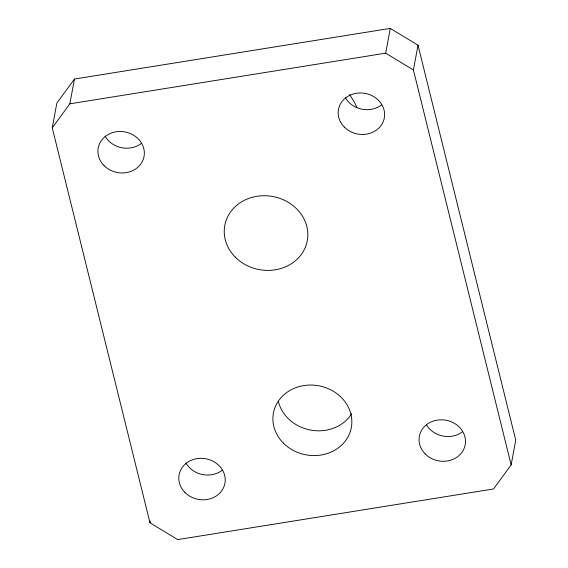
<?xml version="1.0" encoding="UTF-8"?>
<svg xmlns="http://www.w3.org/2000/svg" width="568" height="568" viewBox="0 0 568 568"><rect width="100%" height="100%" fill="white"/><g stroke="black" fill="none" stroke-linecap="round" stroke-linejoin="round"><path stroke-width="0.85" d="M52.256 127.871L56.85 103.099L74.458 79.037L390.287 28.4L418.012 45.191L515.744 440.129L511.15 464.901L493.542 488.963L177.713 539.6L149.987 522.808L52.256 127.871L69.864 103.809L74.458 79.037M149.987 522.808L150.307 521.097M511.15 464.901L413.419 69.971L385.693 53.172L390.287 28.4M413.419 69.971L418.012 45.191M69.864 103.809L385.693 53.172M462.586 431.644A23.309 20.654 10.5 0 1 426.284 424.573M222.315 470.169A23.309 20.654 10.5 0 1 186.013 463.09M351.713 413.625A39.625 35.117 10.5 0 1 311.548 430.239A39.625 35.117 10.5 0 1 278.434 401.718M381.703 104.803A23.309 20.654 10.5 0 1 345.401 97.731M141.432 143.328A23.309 20.654 10.5 0 1 105.13 136.249M349.455 94.586A77.688 68.849 10.5 0 1 356.896 107.473M184.905 492.428A23.309 20.654 10.5 0 0 224.168 486.137A23.309 20.654 10.5 0 0 196.954 458.639A23.309 20.654 10.5 0 0 184.905 492.428M104.022 165.586A23.309 20.654 10.5 0 0 143.285 159.296A23.309 20.654 10.5 0 0 116.071 131.797A23.309 20.654 10.5 0 0 104.022 165.586M344.293 127.069A23.309 20.654 10.5 0 0 383.556 120.771A23.309 20.654 10.5 0 0 356.342 93.28A23.309 20.654 10.5 0 0 344.293 127.069M425.176 453.91A23.309 20.654 10.5 0 0 464.439 447.612A23.309 20.654 10.5 0 0 437.225 420.121A23.309 20.654 10.5 0 0 425.176 453.91M283.297 443.026A39.625 35.117 10.5 0 0 350.044 432.326A39.625 35.117 10.5 0 0 303.781 385.587A39.625 35.117 10.5 0 0 283.297 443.026M235.251 257.112A41.954 37.176 10.5 0 0 305.918 245.781A41.954 37.176 10.5 0 0 256.935 196.294A41.954 37.176 10.5 0 0 235.251 257.112"/></g></svg>
